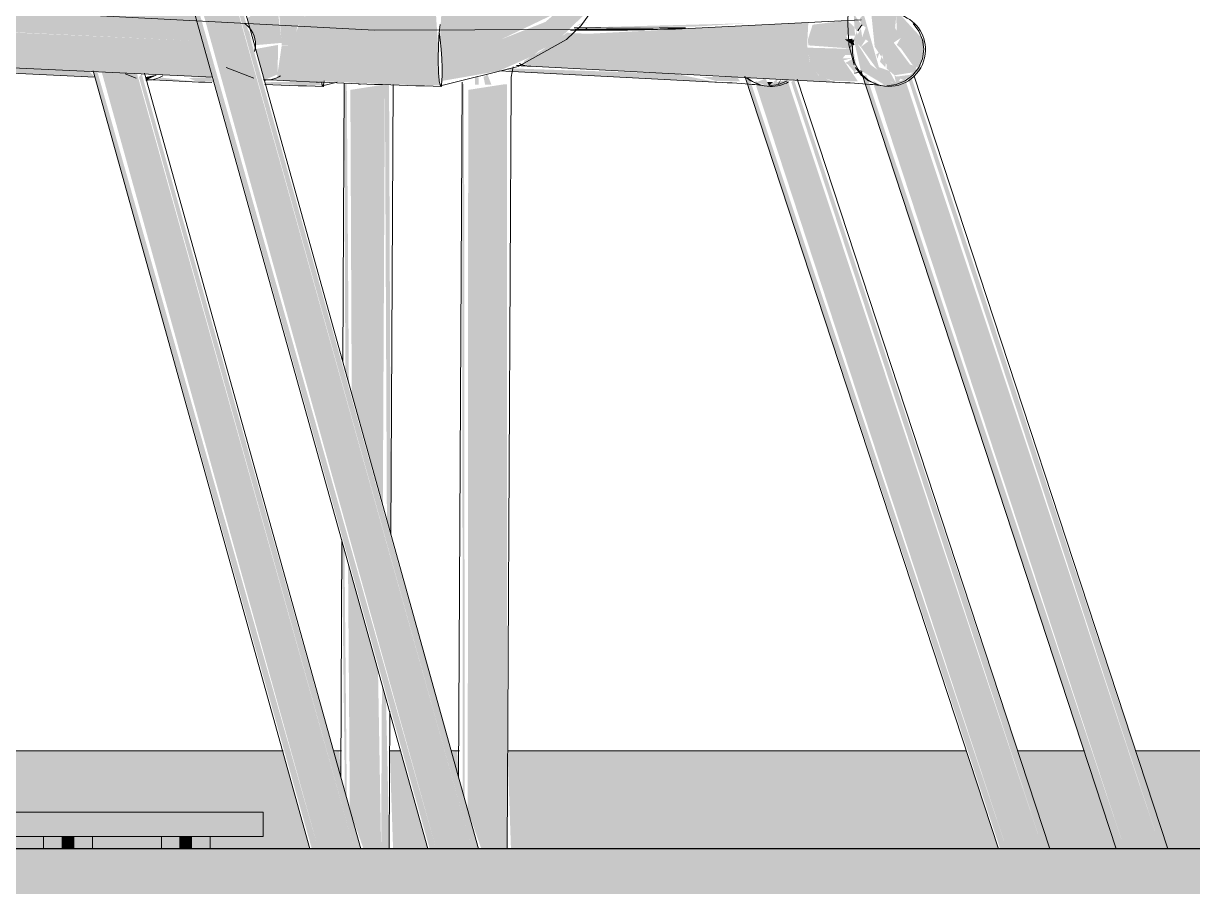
# Model space of a CAD drawing. Header units: inches. Extents: x -55396 to -733, y -290 to 853.
# Drawn here: x -26187.23 to -26163.34, y -0.77 to 16.87 of the extents above; entities that cross this region are included whole.
import ezdxf

# ---------------------------------------------------------------- set-up
doc = ezdxf.new("R2010")
doc.units = ezdxf.units.IN
doc.header["$MEASUREMENT"] = 0
doc.linetypes.add('Grid Line 1_2_', pattern=[0.875, 0.5, -0.125, 0.125, -0.125])
doc.linetypes.add('Grid Line 1_2__2_', pattern=[0.875, 0.5, -0.125, 0.125, -0.125])
for name, color, linetype, lineweight in [('A-FLOR', 192, 'Continuous', 9), ('A-FLOR-LEVL', 51, 'Continuous', 9), ('A-GLAZ-CWMG', 51, 'Continuous', 9), ('I-FURN', 30, 'Continuous', 9)]:
    doc.layers.add(name, color=color, linetype=linetype, lineweight=lineweight)

# ---------------------------------------------------------------- blocks, each defined once
blk = doc.blocks.new('Locker Rooms and Restrooms_rvt-1-Section 13')
at = {"layer": 'A-FLOR-LEVL', "linetype": 'Grid Line 1_2__2_'}
blk.add_line((-26557.324, 0), (-21746.959, 0), dxfattribs=at)
blk = doc.blocks.new('Struct_Xcel_Sports Complex_rvt-1-Section 13')
at = {"layer": 'A-FLOR'}
blk.add_hatch(color=254, dxfattribs=at).paths.add_polyline_path([(-26273.39, -6), (-22066.14, -6), (-22066.14, 0), (-26273.39, 0), (-26273.39, -1.575)], flags=0)
at = {"layer": 'A-FLOR', "color": 130, "lineweight": 25}
blk.add_line((-22066.14, 0), (-26273.39, 0), dxfattribs=at)
blk = doc.blocks.new('Falcon 7700 Series Pedestal Base - 36_ Square Top x 30_ - Wheelchair Height-460525-Section 13')
at = {"layer": 'I-FURN'}
h = blk.add_hatch(color=256, dxfattribs=at)
h.paths.add_polyline_path([(-26189.257, 0.25), (-26182.332, 0.25), (-26182.332, 0.75), (-26189.897, 0.75), (-26189.863, 0.25), (-26189.374, 0.25)], flags=0)
h.paths.add_polyline_path([(-26191.184, 0.25), (-26190.926, 0.25), (-26190.94, 0.75), (-26197.888, 0.75), (-26197.888, 0.25)], flags=0)
blk.add_hatch(color=256, dxfattribs=at).paths.add_polyline_path([(-26184.04, 0), (-26183.781, 0), (-26183.781, 0.25), (-26184.04, 0.25)], flags=0)
for p, q in [((-26189.906, 0.75), (-26182.332, 0.75)), ((-26182.332, 0.25), (-26182.332, 0.75)), ((-26182.332, 0.25), (-26189.935, 0.25)), ((-26184.41, 0.25), (-26184.41, 0)), ((-26183.41, 0), (-26183.41, 0.25))]:
    blk.add_line(p, q, dxfattribs=at)
blk = doc.blocks.new('HermanMiller_Collection_Air-Chair_SideChair_Arms - Arms-457867-Section 13')
at = {"layer": 'I-FURN'}
for points in [[(-26178.479, 0), (-26178.062, 0), (-26183.856, 20.734), (-26184.53, 20.578), (-26178.795, 0), (-26178.593, 0)], [(-26177.994, 0), (-26177.928, 0), (-26183.764, 20.734), (-26183.841, 20.734), (-26178.062, 0)], [(-26178.872, 0), (-26178.795, 0), (-26184.607, 20.529), (-26184.661, 20.436), (-26178.927, 0)], [(-26182.487, 16.428), (-26181.949, 16.475), (-26182.032, 17.144), (-26182.279, 17.212), (-26182.66, 16.978), (-26182.493, 16.489)], [(-26178.676, 15.697), (-26177.521, 15.898), (-26176.817, 16.21), (-26176.702, 16.306), (-26176.355, 16.482), (-26175.774, 17.047), (-26175.714, 17.219), (-26175.965, 17.42), (-26176.56, 16.904), (-26177.469, 16.545), (-26178.693, 16.344), (-26178.67, 15.816)], [(-26178.75, 16.318), (-26178.798, 17.059), (-26178.814, 17.06), (-26181.32, 17.148), (-26181.55, 16.953), (-26181.688, 16.617), (-26181.71, 16.423), (-26179.822, 16.35)], [(-26182.51, 16.348), (-26182.626, 16.738), (-26182.636, 16.713), (-26182.544, 16.447)], [(-26175.719, 16.733), (-26175.7, 16.792), (-26175.788, 16.733)], [(-26170.288, 16.351), (-26170.413, 16.62), (-26170.233, 16.62), (-26170.247, 16.797), (-26170.396, 16.935), (-26171.101, 16.847), (-26171.199, 16.541), (-26171.189, 16.424), (-26170.42, 16.367)], [(-26170.674, 15.675), (-26170.979, 15.806), (-26171.161, 16.098), (-26171.213, 16.426), (-26176.123, 16.682), (-26176.617, 16.336), (-26176.989, 16.112), (-26177.018, 16.049), (-26176.859, 15.997), (-26170.691, 15.676)], [(-26170.246, 16.434), (-26170.29, 16.56), (-26170.441, 16.544), (-26170.288, 16.434), (-26170.251, 16.434)], [(-26182.308, 15.714), (-26182.033, 15.832), (-26182.027, 16.433), (-26182.498, 16.348), (-26182.453, 16.233), (-26182.326, 15.779)], [(-26178.714, 15.606), (-26178.752, 16.124), (-26178.75, 16.318), (-26181.71, 16.423), (-26181.652, 16.048), (-26181.475, 15.775), (-26181.356, 15.7), (-26179.594, 15.62)], [(-26164.861, 0), (-26164.729, 0), (-26170.004, 15.818), (-26170.08, 15.801), (-26164.891, 0)], [(-26178.686, 15.639), (-26178.704, 15.755), (-26178.688, 15.647)], [(-26178.211, 1.015), (-26178.224, 15.639), (-26178.265, 15.622), (-26178.251, 1.158)], [(-26177.871, 0), (-26177.51, 0), (-26177.433, 15.624), (-26178.139, 15.514), (-26178.149, 0.791), (-26177.872, 0)], [(-26177.51, 0), (-26177.344, 0), (-26177.348, 15.629), (-26177.433, 15.624), (-26177.51, 0)], [(-26164.075, 0), (-26163.985, 0), (-26169.21, 15.721), (-26169.717, 15.609), (-26169.858, 15.7), (-26169.843, 15.585), (-26164.729, 0), (-26164.179, 0)]]:
    blk.add_hatch(color=256, dxfattribs=at).paths.add_polyline_path(points, flags=0)
h = blk.add_hatch(color=256, dxfattribs=at)
h.paths.add_polyline_path([(-26176.579, 17.426), (-26176.568, 17.343), (-26176.601, 17.406)], flags=0)
h.paths.add_polyline_path([(-26178.116, 17.107), (-26178.116, 17.154), (-26178.224, 17.103)], flags=0)
h.paths.add_polyline_path([(-26178.693, 16.344), (-26177.469, 16.545), (-26176.366, 17.072), (-26175.965, 17.42), (-26176.329, 17.589), (-26177.065, 17.206), (-26177.447, 17.19), (-26178.678, 17.074), (-26178.694, 16.992), (-26178.716, 16.558), (-26178.703, 16.444)], flags=0)
h = blk.add_hatch(color=256, dxfattribs=at)
h.paths.add_polyline_path([(-26171.213, 16.426), (-26171.189, 16.897), (-26175.7, 16.66), (-26171.745, 16.453)], flags=0)
h.paths.add_polyline_path([(-26176.608, 17.413), (-26176.579, 17.484), (-26176.728, 17.426)], flags=0)
h = blk.add_hatch(color=256, dxfattribs=at)
h.paths.add_polyline_path([(-26181.71, 16.423), (-26181.634, 16.798), (-26181.443, 17.073), (-26181.19, 17.174), (-26182.712, 17.165), (-26182.633, 17.099), (-26182.279, 17.212), (-26182.003, 17.081), (-26181.949, 16.434)], flags=0)
h.paths.add_polyline_path([(-26183.567, 16.51), (-26183.786, 17.296), (-26188.245, 17.421), (-26188.457, 17.069), (-26188.457, 16.74), (-26183.722, 16.517)], flags=0)
h = blk.add_hatch(color=256, dxfattribs=at)
h.paths.add_polyline_path([(-26170.116, 16.391), (-26170.198, 16.705), (-26170.265, 16.544)], flags=0)
h.paths.add_polyline_path([(-26169.724, 15.9), (-26170.057, 17.06), (-26170.132, 16.984), (-26170.119, 16.864), (-26170.016, 16.791), (-26170.088, 16.593), (-26169.962, 16.508), (-26170.116, 16.391), (-26169.778, 15.927)], flags=0)
h.paths.add_polyline_path([(-26170.198, 16.705), (-26170.119, 16.864), (-26170.262, 17.073), (-26170.247, 16.797)], flags=0)
h = blk.add_hatch(color=256, dxfattribs=at)
h.paths.add_polyline_path([(-26169.616, 15.975), (-26169.595, 16.162), (-26169.649, 16.108)], flags=0)
h.paths.add_polyline_path([(-26170.116, 16.391), (-26170.016, 16.545), (-26170.088, 16.593), (-26170.115, 16.77), (-26170.181, 16.64)], flags=0)
h.paths.add_polyline_path([(-26169.56, 15.585), (-26169.595, 15.62), (-26169.532, 15.69), (-26169.396, 15.649), (-26169.532, 15.902), (-26169.74, 15.975), (-26169.778, 15.927), (-26169.913, 16.024), (-26170.185, 16.462), (-26170.257, 16.535), (-26170.116, 15.908), (-26169.585, 15.589)], flags=0)
h.paths.add_polyline_path([(-26169.236, 15.711), (-26168.934, 15.908), (-26168.904, 15.945), (-26168.816, 16.512), (-26169.304, 17.042), (-26169.392, 17.03), (-26169.382, 16.721), (-26169.3, 16.577), (-26169.382, 16.435), (-26169.296, 16.361), (-26169.05, 16.012), (-26168.934, 15.97), (-26169.112, 15.821), (-26169.38, 15.787), (-26169.3, 15.744)], flags=0)
h.paths.add_polyline_path([(-26169.778, 16.148), (-26169.732, 16.291), (-26169.798, 16.238), (-26169.784, 16.174)], flags=0)
h.paths.add_polyline_path([(-26169.185, 16.533), (-26169.296, 16.579), (-26169.267, 16.879)], flags=0)
h = blk.add_hatch(color=256, dxfattribs=at)
h.paths.add_polyline_path([(-26169.585, 15.6), (-26169.429, 15.641), (-26169.654, 15.748)], flags=0)
h.paths.add_polyline_path([(-26169.296, 16.579), (-26169.185, 16.533), (-26169.267, 16.879)], flags=0)
h.paths.add_polyline_path([(-26169.681, 16.238), (-26169.724, 16.09), (-26169.616, 15.975)], flags=0)
h.paths.add_polyline_path([(-26169.429, 15.812), (-26169.005, 15.88), (-26168.978, 15.986), (-26169.112, 16.034), (-26169.444, 16.48), (-26169.296, 16.579), (-26169.415, 16.777), (-26169.392, 17.033), (-26169.625, 17.172), (-26169.9, 17.051), (-26169.833, 16.397), (-26169.585, 16.024), (-26169.585, 15.948)], flags=0)
h.paths.add_polyline_path([(-26169.391, 15.622), (-26169.302, 15.745), (-26169.429, 15.812), (-26169.396, 15.648)], flags=0)
h = blk.add_hatch(color=256, dxfattribs=at)
h.paths.add_polyline_path([(-26163.985, 0), (-26163.845, 0), (-26169.083, 15.771), (-26169.151, 15.744), (-26165.265, 3.899)], flags=0)
h.paths.add_polyline_path([(-26169.459, 17.11), (-26169.58, 17.199), (-26169.502, 17.159), (-26169.475, 17.129)], flags=0)
h = blk.add_hatch(color=256, dxfattribs=at)
h.paths.add_polyline_path([(-26181.227, 15.675), (-26181.475, 15.775), (-26181.652, 16.048), (-26181.71, 16.423), (-26181.95, 16.428), (-26182.047, 15.771), (-26182.14, 15.718), (-26181.246, 15.676)], flags=0)
h.paths.add_polyline_path([(-26183.362, 15.775), (-26183.567, 16.51), (-26188.508, 16.735), (-26188.417, 16.26), (-26188.19, 16.014), (-26188.097, 15.997), (-26183.722, 15.792)], flags=0)
h = blk.add_hatch(color=256, dxfattribs=at)
h.paths.add_polyline_path([(-26172.438, 16.876), (-26175.7, 16.792), (-26175.7, 16.783), (-26173.461, 16.81)], flags=0)
h.paths.add_polyline_path([(-26175.941, 16.808), (-26175.7, 16.907), (-26175.858, 16.864)], flags=0)
h = blk.add_hatch(color=256, dxfattribs=at)
h.paths.add_polyline_path([(-26170.175, 15.688), (-26170.382, 15.99), (-26170.491, 16.156), (-26170.435, 16.227), (-26170.275, 16.227), (-26170.288, 16.351), (-26171.209, 16.377), (-26171.147, 16.051), (-26170.95, 15.776), (-26170.671, 15.698), (-26170.179, 15.688)], flags=0)
h.paths.add_polyline_path([(-26170.197, 15.974), (-26170.267, 16.156), (-26170.438, 16.062)], flags=0)
h = blk.add_hatch(color=256, dxfattribs=at)
h.paths.add_polyline_path([(-26170.197, 15.974), (-26170.288, 16.434), (-26170.288, 16.351), (-26170.206, 15.997)], flags=0)
h.paths.add_polyline_path([(-26170.536, 16.098), (-26170.289, 16.166), (-26170.491, 16.156), (-26170.515, 16.126)], flags=0)
h.paths.add_polyline_path([(-26170.25, 15.865), (-26170.179, 15.959), (-26170.39, 16.045), (-26170.268, 15.908), (-26170.252, 15.871)], flags=0)
h = blk.add_hatch(color=256, dxfattribs=at)
h.paths.add_polyline_path([(-26177.794, 15.619), (-26177.665, 15.621), (-26177.749, 15.836), (-26177.827, 15.777), (-26177.81, 15.697)], flags=0)
h.paths.add_polyline_path([(-26177.923, 15.621), (-26177.932, 15.805), (-26178, 15.769), (-26178, 15.623)], flags=0)
for p, q in [((-26177.927, 0), (-26183.702, 20.719)), ((-26184.666, 20.451), (-26178.965, 0)), ((-26170.321, 16.387), (-26170.296, 16.537)), ((-26188.111, 15.997), (-26183.36, 15.774)), ((-26183.086, 15.972), (-26182.518, 15.754)), ((-26176.883, 15.998), (-26170.694, 15.675)), ((-26170.247, 15.858), (-26170.087, 15.885)), ((-26170.116, 15.909), (-26164.896, 0)), ((-26163.844, 0), (-26169.026, 15.793)), ((-26182.325, 15.726), (-26181.244, 15.675)), ((-26178.265, 15.65), (-26178.336, 1.459)), ((-26178.265, 15.671), (-26178.265, 15.65)), ((-26177.343, 0), (-26177.265, 15.645)), ((-26178.964, 0), (-26178.959, 0)), ((-26164.895, 0), (-26164.891, 0))]:
    blk.add_line(p, q, dxfattribs=at)
at = {"layer": 'I-FURN', "flags": 128}
for points in [[(-26170.254, 16.024), (-26170.363, 16.433), (-26170.384, 16.858), (-26170.376, 17.166), (-26170.364, 17.406)], [(-26186.181, 17.056), (-26180.053, 16.732), (-26173.905, 16.755), (-26170.112, 16.943)], [(-26178.705, 15.597), (-26177.117, 15.991), (-26176.134, 16.544), (-26175.832, 16.833), (-26175.617, 17.12)], [(-26169.045, 16.872), (-26168.928, 16.717), (-26168.855, 16.537), (-26168.831, 16.344)], [(-26178.693, 16.344), (-26178.713, 16.537), (-26178.733, 16.696)], [(-26178.706, 15.597), (-26178.688, 15.622), (-26178.676, 15.697), (-26178.67, 15.816), (-26178.671, 15.97), (-26178.679, 16.151), (-26178.693, 16.344)], [(-26168.831, 16.344), (-26168.858, 16.151), (-26168.934, 15.97), (-26169.054, 15.816), (-26169.21, 15.697), (-26169.391, 15.622), (-26169.584, 15.597)], [(-26176.896, 15.999), (-26176.913, 16), (-26176.933, 16.001), (-26176.954, 16.003), (-26176.978, 16.004), (-26177.003, 16.006), (-26177.03, 16.007), (-26177.059, 16.009), (-26177.089, 16.01), (-26177.121, 16.012), (-26177.154, 16.014)], [(-26177.221, 15.986), (-26177.23, 15.952), (-26177.237, 15.918), (-26177.244, 15.882), (-26177.25, 15.846), (-26177.255, 15.809), (-26177.259, 15.772), (-26177.262, 15.734), (-26177.264, 15.696), (-26177.265, 15.658), (-26177.265, 15.645)], [(-26169.777, 15.622), (-26169.956, 15.697), (-26170.109, 15.816), (-26170.226, 15.97)], [(-26181.244, 15.675), (-26181.109, 15.669), (-26180.969, 15.663), (-26180.826, 15.657), (-26180.678, 15.65), (-26180.526, 15.644), (-26180.371, 15.638), (-26180.213, 15.633), (-26180.052, 15.627), (-26179.888, 15.621), (-26179.721, 15.615), (-26179.552, 15.61), (-26179.381, 15.604), (-26179.208, 15.599), (-26179.034, 15.594), (-26178.858, 15.589), (-26178.698, 15.585)], [(-26169.709, 15.604), (-26169.718, 15.605), (-26169.741, 15.608), (-26169.775, 15.612), (-26169.819, 15.617), (-26169.871, 15.622), (-26169.931, 15.627), (-26169.999, 15.632), (-26170.073, 15.638), (-26170.155, 15.644), (-26170.243, 15.649), (-26170.337, 15.655), (-26170.437, 15.661), (-26170.544, 15.667), (-26170.656, 15.673), (-26170.694, 15.675)]]:
    blk.add_lwpolyline(points, dxfattribs=at)
at = {"layer": 'I-FURN'}
for centre, major_axis, ratio, start_param, end_param in [((-26169.541, 16.334), (0.202, 0.722), 0.995009, 4.962286, 6.283185), ((-26182.94, 16.444), (-0.014, 0.5), 0.90616, 4.654007, 5.701205), ((-26178.677, 16.334), (0.02, 0.75), 0.096081, 0.810193, 1.595591), ((-26169.541, 16.334), (0.202, 0.722), 0.995009, 1.097267, 1.297094), ((-26169.541, 16.334), (0.202, 0.722), 0.995009, 1.568307, 1.820693), ((-26182.94, 16.444), (-0.014, 0.5), 0.90616, 4.392208, 4.654007), ((-26178.677, 16.334), (0.02, 0.75), 0.096081, 1.595591, 3.166388), ((-26169.541, 16.334), (0.202, 0.722), 0.995009, 1.820693, 3.391489), ((-26169.541, 16.334), (0.202, 0.722), 0.995009, 3.391489, 4.962286), ((-26182.298, 16.463), (-0.021, 0.75), 0.90616, 3.358196, 3.60681), ((-26182.298, 16.463), (-0.021, 0.75), 0.90616, 3.083211, 3.34501), ((-26178.677, 16.334), (0.02, 0.75), 0.096081, 3.166388, 3.428187)]:
    blk.add_ellipse(centre, major_axis=major_axis, ratio=ratio, start_param=start_param, end_param=end_param, dxfattribs=at)
for points, knots in [([(-26174.767, 16.739), (-26175.084, 16.735), (-26175.512, 16.732), (-26175.94, 16.733), (-26176.051, 16.733)], [-1, -1, -1, -1, -0.5, -0.3259652, -0.3259652, -0.3259652, -0.3259652]), ([(-26177.089, 16.05), (-26177.067, 16.04), (-26176.993, 16.01), (-26176.915, 15.998), (-26176.859, 15.997)], [0.7641359, 0.7641359, 0.7641359, 0.7641359, 0.8333333, 1, 1, 1, 1])]:
    blk.add_open_spline(points, degree=3, knots=knots, dxfattribs=at)
for points in [[(-26175.975, 16.784), (-26175.906, 16.785), (-26175.842, 16.784), (-26175.788, 16.784)], [(-26175.788, 16.784), (-26175.47, 16.779), (-26174.835, 16.774), (-26174.2, 16.779), (-26173.883, 16.783)], [(-26173.883, 16.783), (-26173.831, 16.784), (-26173.747, 16.784), (-26173.689, 16.782), (-26173.709, 16.777), (-26173.802, 16.771), (-26173.959, 16.763), (-26174.16, 16.755), (-26174.38, 16.748), (-26174.594, 16.742), (-26174.715, 16.74), (-26174.767, 16.739)]]:
    blk.add_open_spline(points, degree=3, dxfattribs=at)
blk = doc.blocks.new('Falcon 7700 Series Pedestal Base - 36_ Square Top x 30_ - Wheelchair Height-V3-Section 13')
at = {"layer": 'I-FURN'}
blk.add_hatch(color=256, dxfattribs=at).paths.add_polyline_path([(-26186.449, 0), (-26186.19, 0), (-26186.19, 0.25), (-26186.449, 0.25)], flags=0)
for p, q in [((-26186.819, 0.25), (-26186.819, 0)), ((-26185.819, 0), (-26185.819, 0.25))]:
    blk.add_line(p, q, dxfattribs=at)
blk = doc.blocks.new('HermanMiller_Collection_Air-Chair_SideChair_Arms - Arms-V4-Section 13')
at = {"layer": 'I-FURN'}
h = blk.add_hatch(color=256, dxfattribs=at)
h.paths.add_polyline_path([(-26180.772, 0), (-26180.47, 0), (-26184.908, 15.848), (-26185.63, 15.881), (-26181.204, 0), (-26180.888, 0)], flags=0)
h.paths.add_polyline_path([(-26185.362, 17.55), (-26186.265, 20.734), (-26186.939, 20.578), (-26186.082, 17.55), (-26185.376, 17.55)], flags=0)
h = blk.add_hatch(color=256, dxfattribs=at)
h.paths.add_polyline_path([(-26180.403, 0), (-26180.337, 0), (-26184.812, 15.843), (-26184.867, 15.775), (-26180.47, 0)], flags=0)
h.paths.add_polyline_path([(-26185.229, 17.55), (-26186.173, 20.734), (-26186.25, 20.734), (-26185.28, 17.55), (-26185.238, 17.55)], flags=0)
h = blk.add_hatch(color=256, dxfattribs=at)
h.paths.add_polyline_path([(-26181.28, 0), (-26181.204, 0), (-26185.717, 15.885), (-26185.802, 15.889), (-26181.336, 0)], flags=0)
h.paths.add_polyline_path([(-26186.096, 17.55), (-26187.016, 20.529), (-26187.07, 20.436), (-26186.174, 17.55), (-26186.107, 17.55)], flags=0)
h = blk.add_hatch(color=256, dxfattribs=at)
h.paths.add_polyline_path([(-26183.636, 15.675), (-26184.456, 15.771), (-26184.44, 15.713), (-26183.722, 15.679)], flags=0)
h.paths.add_polyline_path([(-26185.771, 15.775), (-26185.885, 15.893), (-26188.279, 16.068), (-26188.424, 16.153), (-26188.716, 16.204), (-26189.197, 16.464), (-26189.333, 16.332), (-26189.505, 15.95), (-26186.131, 15.792)], flags=0)
h.paths.add_polyline_path([(-26189.649, 16.391), (-26189.649, 16.682), (-26190.918, 16.742), (-26190.825, 16.26), (-26190.599, 16.014), (-26189.887, 15.968), (-26189.828, 16.182), (-26189.667, 16.383)], flags=0)
h.paths.add_polyline_path([(-26189.649, 15.957), (-26189.651, 16.113), (-26189.735, 16.099), (-26189.698, 15.959)], flags=0)
h.paths.add_polyline_path([(-26189.667, 16.183), (-26189.398, 16.375), (-26189.286, 16.496), (-26189.234, 16.564), (-26189.287, 16.631), (-26189.486, 16.543), (-26189.573, 16.345), (-26189.652, 16.208)], flags=0)
for points in [[(-26184.717, 15.714), (-26184.481, 15.827), (-26184.734, 15.775)], [(-26173.083, 15.675), (-26173.905, 15.843), (-26177.359, 15.956), (-26177.293, 15.894), (-26173.1, 15.676)], [(-26172.584, 15.688), (-26172.644, 15.777), (-26173.359, 15.776), (-26173.08, 15.698), (-26172.587, 15.688)], [(-26180.331, 15.621), (-26180.384, 15.649), (-26180.384, 15.622)], [(-26167.215, 0), (-26167.138, 0), (-26172.396, 15.764), (-26172.456, 15.701), (-26167.269, 0)], [(-26166.702, 0), (-26166.394, 0), (-26171.619, 15.721), (-26172.126, 15.609), (-26172.268, 15.701), (-26172.252, 15.585), (-26167.138, 0), (-26166.82, 0)], [(-26166.324, 0), (-26166.254, 0), (-26171.478, 15.717), (-26171.538, 15.675), (-26166.394, 0)]]:
    blk.add_hatch(color=256, dxfattribs=at).paths.add_polyline_path(points, flags=0)
h = blk.add_hatch(color=256, dxfattribs=at)
h.paths.add_polyline_path([(-26181.123, 15.606), (-26181.227, 15.693), (-26182.296, 15.669), (-26182.285, 15.63), (-26181.356, 15.61)], flags=0)
h.paths.add_polyline_path([(-26183.334, 15.676), (-26183.406, 15.777), (-26183.854, 15.756), (-26183.722, 15.698)], flags=0)
h = blk.add_hatch(color=256, dxfattribs=at)
h.paths.add_polyline_path([(-26180.62, 1.015), (-26180.668, 6.112), (-26180.72, 6.297), (-26180.66, 1.158)], flags=0)
h.paths.add_polyline_path([(-26180.578, 9.507), (-26180.621, 15.637), (-26180.674, 15.622), (-26180.65, 9.766), (-26180.606, 9.606)], flags=0)
h = blk.add_hatch(color=256, dxfattribs=at)
h.paths.add_polyline_path([(-26180.28, 0), (-26179.919, 0), (-26179.983, 3.656), (-26180.596, 5.854), (-26180.558, 0.791), (-26180.28, 0)], flags=0)
h.paths.add_polyline_path([(-26179.884, 7.018), (-26179.842, 15.624), (-26180.548, 15.514), (-26180.52, 9.299), (-26179.941, 7.222)], flags=0)
h = blk.add_hatch(color=256, dxfattribs=at)
h.paths.add_polyline_path([(-26179.919, 0), (-26179.752, 0), (-26179.819, 3.065), (-26179.903, 3.307)], flags=0)
h.paths.add_polyline_path([(-26179.721, 6.431), (-26179.757, 15.626), (-26179.842, 15.62), (-26179.801, 6.718), (-26179.735, 6.481)], flags=0)
h = blk.add_hatch(color=256, dxfattribs=at)
h.paths.add_polyline_path([(-26171.969, 15.585), (-26171.994, 15.6), (-26172.063, 15.747), (-26172.236, 15.675), (-26172.04, 15.596)], flags=0)
h.paths.add_polyline_path([(-26171.832, 15.638), (-26171.822, 15.735), (-26171.909, 15.675), (-26171.838, 15.641)], flags=0)
h = blk.add_hatch(color=256, dxfattribs=at)
h.paths.add_polyline_path([(-26171.994, 15.6), (-26171.909, 15.675), (-26172.029, 15.675)], flags=0)
h.paths.add_polyline_path([(-26171.799, 15.622), (-26171.745, 15.731), (-26171.805, 15.648)], flags=0)
for p, q in [((-26189.505, 15.95), (-26185.769, 15.774)), ((-26185.807, 15.905), (-26181.374, 0)), ((-26185.148, 15.839), (-26184.927, 15.754)), ((-26180.336, 0), (-26184.756, 15.856)), ((-26177.503, 15.905), (-26173.103, 15.675)), ((-26172.488, 15.794), (-26167.305, 0)), ((-26184.704, 15.724), (-26183.652, 15.675)), ((-26181.114, 15.597), (-26180.818, 15.67)), ((-26180.674, 15.65), (-26180.702, 9.953)), ((-26179.72, 6.416), (-26179.674, 15.626)), ((-26166.253, 0), (-26171.416, 15.734)), ((-26180.72, 6.314), (-26180.744, 1.459)), ((-26179.752, 0), (-26179.738, 2.804)), ((-26181.373, 0), (-26181.367, 0)), ((-26167.304, 0), (-26167.3, 0))]:
    blk.add_line(p, q, dxfattribs=at)
at = {"layer": 'I-FURN', "flags": 128}
for points in [[(-26183.652, 15.675), (-26183.517, 15.669), (-26183.378, 15.663)], [(-26182.295, 15.621), (-26182.13, 15.615), (-26181.961, 15.61), (-26181.79, 15.604), (-26181.617, 15.599), (-26181.443, 15.594), (-26181.267, 15.589), (-26181.107, 15.585)], [(-26181.115, 15.597), (-26181.097, 15.622), (-26181.085, 15.697)], [(-26172.118, 15.604), (-26172.126, 15.605), (-26172.15, 15.608), (-26172.184, 15.612), (-26172.228, 15.617), (-26172.28, 15.622), (-26172.34, 15.627), (-26172.407, 15.632), (-26172.482, 15.638), (-26172.564, 15.644), (-26172.652, 15.649), (-26172.746, 15.655), (-26172.846, 15.661), (-26172.953, 15.667), (-26173.065, 15.673), (-26173.103, 15.675)], [(-26172.185, 15.622), (-26172.365, 15.697), (-26172.46, 15.763)], [(-26171.619, 15.697), (-26171.799, 15.622), (-26171.993, 15.597)]]:
    blk.add_lwpolyline(points, dxfattribs=at)
at = {"layer": 'I-FURN'}
for centre, major_axis, ratio, start_param, end_param in [((-26184.707, 16.463), (-0.021, 0.75), 0.90616, 3.358196, 3.60681), ((-26184.707, 16.463), (-0.021, 0.75), 0.90616, 3.083211, 3.34501), ((-26181.086, 16.334), (0.02, 0.75), 0.096081, 2.642789, 3.166388), ((-26181.086, 16.334), (0.02, 0.75), 0.096081, 3.166388, 3.428187), ((-26171.95, 16.334), (0.202, 0.722), 0.995009, 2.712458, 3.391489), ((-26171.95, 16.334), (0.202, 0.722), 0.995009, 3.391489, 3.915088)]:
    blk.add_ellipse(centre, major_axis=major_axis, ratio=ratio, start_param=start_param, end_param=end_param, dxfattribs=at)
blk = doc.blocks.new('Rectangular Mullion - Exterior 2_ x 4_5_-V36-Section 13')
at = {"layer": 'A-GLAZ-CWMG'}
h = blk.add_hatch(color=256, dxfattribs=at)
h.paths.add_polyline_path([(-26164.895, 0), (-26165.551, 2), (-26166.91, 2), (-26166.254, 0), (-26165.265, 0)], flags=0)
h.paths.add_polyline_path([(-26193.267, 0), (-26193.348, 0.01), (-26193.348, 0.25), (-26197.759, 0.25), (-26197.759, 0), (-26193.324, 0)], flags=0)
h.paths.add_polyline_path([(-26191.441, 0), (-26190.94, 0.01), (-26190.94, 0.25), (-26192.335, 0.25), (-26192.272, 0), (-26191.451, 0)], flags=0)
h.paths.add_polyline_path([(-26163.845, 0), (-26161.828, 0), (-26161.828, 2), (-26164.502, 2), (-26163.868, 0.068)], flags=0)
h.paths.add_polyline_path([(-26167.304, 0), (-26167.96, 2), (-26177.334, 2), (-26177.266, 0), (-26171.024, 0)], flags=0)
h.paths.add_polyline_path([(-26184.04, 0), (-26184.04, 0.25), (-26186.19, 0.25), (-26186.19, 0), (-26184.888, 0)], flags=0)
h.paths.add_polyline_path([(-26183.781, 0), (-26181.373, 0), (-26181.931, 2), (-26189.824, 2), (-26189.863, 0.75), (-26182.332, 0.75), (-26182.332, 0.25), (-26183.781, 0.25), (-26183.781, 0.01)], flags=0)
h.paths.add_polyline_path([(-26186.449, 0), (-26186.449, 0.25), (-26189.926, 0.25), (-26189.863, 0), (-26189.033, 0)], flags=0)
h.paths.add_polyline_path([(-26178.964, 0), (-26179.522, 2), (-26179.743, 2), (-26179.675, 0), (-26179.251, 0)], flags=0)
h.paths.add_polyline_path([(-26191.184, 0.75), (-26190.897, 0.75), (-26190.858, 2), (-26192.233, 2), (-26192.272, 0.75), (-26191.441, 0.75)], flags=0)
h.paths.add_polyline_path([(-26193.348, 0.75), (-26193.305, 0.75), (-26193.267, 2), (-26195.767, 2), (-26195.767, 0.75)], flags=0)
h.paths.add_polyline_path([(-26180.744, 1.458), (-26180.772, 2), (-26180.888, 1.976), (-26180.751, 1.485)], flags=0)
h.paths.add_polyline_path([(-26178.335, 1.458), (-26178.363, 2), (-26178.479, 1.976), (-26178.342, 1.485)], flags=0)
for p, q in [((-26189.834, 2), (-26181.923, 2)), ((-26180.896, 2), (-26180.726, 2)), ((-26179.743, 2), (-26179.514, 2)), ((-26178.487, 2), (-26178.317, 2)), ((-26177.334, 2), (-26167.954, 2)), ((-26166.912, 2), (-26165.545, 2)), ((-26164.503, 2), (-26161.828, 2))]:
    blk.add_line(p, q, dxfattribs=at)

msp = doc.modelspace()

# ---------------------------------------------------------------- linework, layer by layer
at = {"layer": 'A-FLOR-LEVL', "linetype": 'Grid Line 1_2_'}
msp.add_line((-26557.324, 0), (-21746.959, 0), dxfattribs=at)

# ---------------------------------------------------------------- block references
at = {"layer": 'A-GLAZ-CWMG'}
msp.add_blockref('Rectangular Mullion - Exterior 2_ x 4_5_-V36-Section 13', (0, 0), dxfattribs=at)
at = {"layer": 'I-FURN'}
for name in ['Falcon 7700 Series Pedestal Base - 36_ Square Top x 30_ - Wheelchair Height-V3-Section 13', 'Falcon 7700 Series Pedestal Base - 36_ Square Top x 30_ - Wheelchair Height-460525-Section 13', 'HermanMiller_Collection_Air-Chair_SideChair_Arms - Arms-V4-Section 13', 'HermanMiller_Collection_Air-Chair_SideChair_Arms - Arms-457867-Section 13']:
    msp.add_blockref(name, (0, 0), dxfattribs=at)

# ---------------------------------------------------------------- next in the draw order: block references
at = {"lineweight": 5}
msp.add_blockref('Locker Rooms and Restrooms_rvt-1-Section 13', (0, 0), dxfattribs=at)

# ---------------------------------------------------------------- next in the draw order: block references
msp.add_blockref('Struct_Xcel_Sports Complex_rvt-1-Section 13', (0, 0), dxfattribs=at)

doc.saveas('drawing.dxf')
